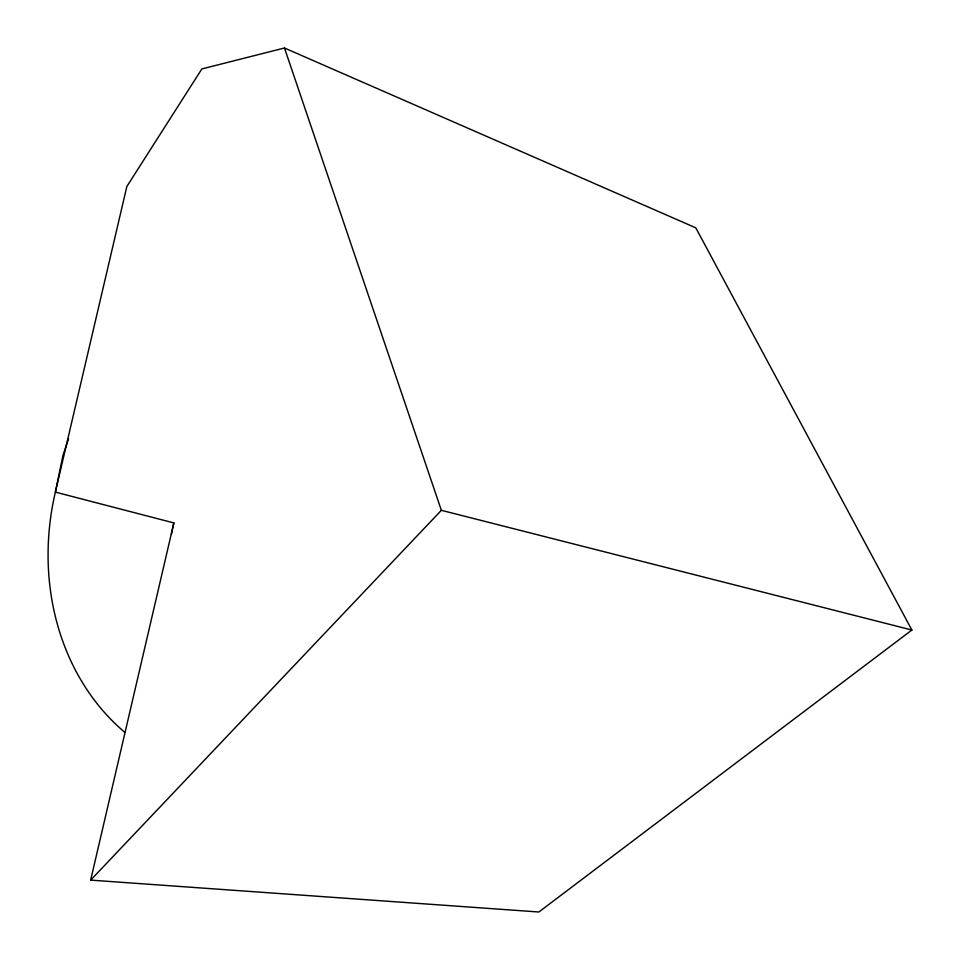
<?xml version="1.0" encoding="UTF-8"?>
<svg xmlns="http://www.w3.org/2000/svg" width="960" height="960" viewBox="0 0 960 960"><rect width="100%" height="100%" fill="white"/><g stroke="black" fill="none" stroke-linecap="round" stroke-linejoin="round"><path stroke-width="1.44" d="M124.704 732.24A239.676 205.644 -75.5 0 1 55.368 492.108L126.852 186.492L201.852 68.94L284.472 48L695.784 227.832L911.88 630.024L538.86 912L90.66 880.116L173.856 522.924L55.368 492.108L63.048 455.088L68.568 438.804M90.66 880.116L441.36 510.312L911.88 630.024M284.472 48L441.36 510.312M171.396 534.372A274.056 221.352 -76 0 1 173.856 522.924"/></g></svg>
